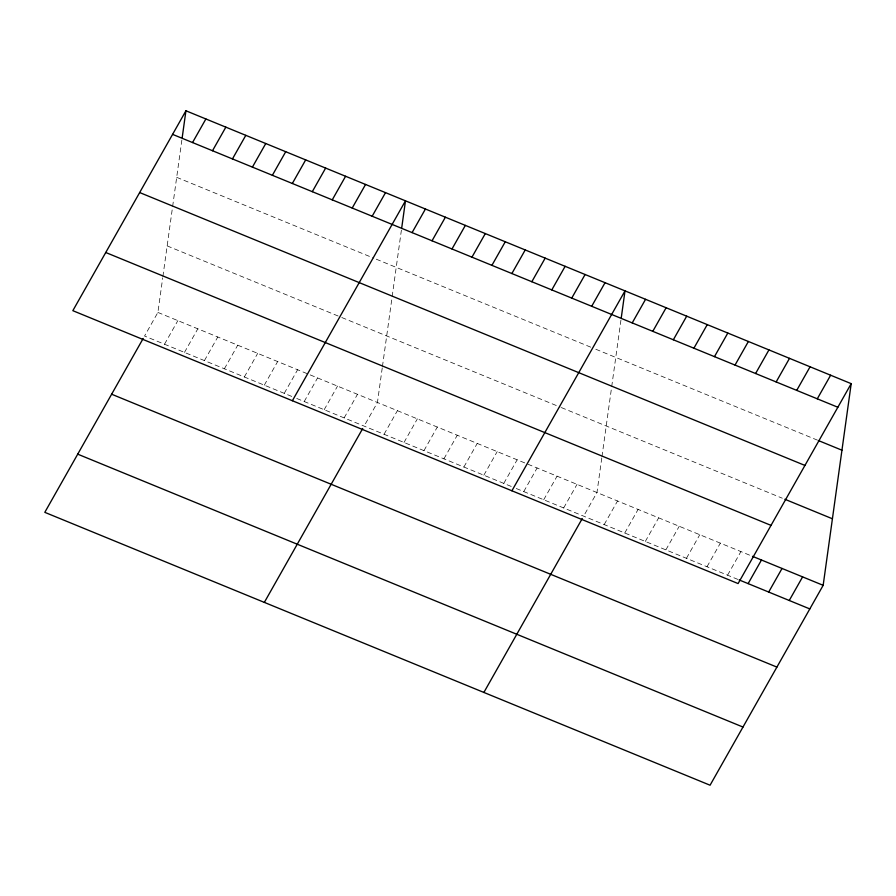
<?xml version="1.0" encoding="UTF-8"?>
<svg xmlns="http://www.w3.org/2000/svg" width="896" height="896" viewBox="0 0 896 896"><rect width="100%" height="100%" fill="white"/><g stroke="black" fill="none" stroke-linecap="round" stroke-linejoin="round"><path stroke-width="0.67" stroke-dasharray="4.48 3.36" d="M291.738 396.413L144.547 336.034L157.898 312.435L162.714 277.838M162.893 276.506L172.446 207.794M172.626 206.528L181.866 140.056M382.245 367.886L377.44 402.494L364.09 426.093M382.435 366.554L391.989 297.853M392.157 296.576L401.397 230.104M601.787 457.934L596.971 492.542L583.621 516.141M601.966 456.602L611.52 387.901M611.699 386.624L620.939 320.152M164.506 344.221L177.856 320.622M184.464 352.408L197.814 328.81M204.422 360.595L217.773 336.997M224.381 368.782L237.731 345.184M244.339 376.97L257.69 353.371M264.298 385.157L277.648 361.558M284.256 393.344L297.606 369.746M304.214 401.531L317.565 377.933M324.173 409.718L337.523 386.12M344.131 417.906L357.482 394.307M384.048 434.269L397.398 410.682M404.006 442.456L417.357 418.869M423.965 450.643L437.315 427.045M443.923 458.83L457.274 435.232M463.882 467.018L477.232 443.419M483.84 475.205L497.19 451.606M503.798 483.392L517.149 459.794M523.757 491.579L537.107 467.981M543.715 499.766L557.066 476.168M563.662 507.954L577.013 484.355M604.184 524.574L617.534 500.976M624.747 533.008L638.098 509.41M645.31 541.442L658.661 517.843M665.874 549.875L679.224 526.277M686.437 558.309L699.787 534.71M707 566.742L720.35 543.144M727.563 575.176L740.914 551.578M176.68 177.33L373.766 258.16M376.264 259.19L593.309 348.219M595.806 349.238L817.533 440.182M167.149 245.896L340.536 317.005M341.779 317.52L560.078 407.064M561.322 407.568L782.298 498.21M157.898 312.435L751.195 555.8M296.733 398.462L511.28 486.461M516.264 488.51L737.845 579.398"/><path stroke-width="1.34" d="M182.235 137.39L185.931 110.779L851.2 383.656L823.166 585.323L710.069 785.221L44.8 512.344L143.181 338.464M401.778 227.45L405.474 200.827L292.376 400.736M621.309 317.498L625.005 290.875L511.907 490.784M185.931 110.779L72.834 310.677L738.102 583.565L851.2 383.656M192.539 142.554L205.89 118.966M212.498 150.741L225.848 127.142M232.456 158.928L245.806 135.33M252.414 167.115L265.765 143.517M272.373 175.302L285.723 151.704M292.331 183.49L305.682 159.891M312.29 191.677L325.64 168.078M332.248 199.864L345.598 176.266M352.206 208.051L365.557 184.453M372.165 216.238L385.515 192.64M412.082 232.613L425.432 209.014M432.04 240.789L445.39 217.202M451.998 248.976L465.349 225.389M264.342 602.392L362.712 428.512M471.957 257.163L485.307 233.565M491.915 265.35L505.266 241.752M511.874 273.538L525.224 249.939M531.832 281.725L545.182 258.126M551.79 289.912L565.141 266.314M571.749 298.099L585.099 274.501M591.696 306.286L605.046 282.688M632.218 322.907L645.568 299.309M652.781 331.341L666.131 307.742M673.344 339.774L686.694 316.176M483.874 692.451L582.254 518.56M693.907 348.208L707.258 324.61M714.47 356.642L727.821 333.043M735.034 365.075L748.384 341.477M755.597 373.509L768.947 349.91M776.16 381.942L789.51 358.355M796.723 390.376L810.074 366.789M817.286 398.821L830.637 375.222M748.126 583.61L761.477 560.011M768.69 592.043L782.04 568.456M789.253 600.477L802.603 576.89M172.581 134.366L837.85 407.254M818.821 440.72L841.949 450.206M139.664 192.55L804.933 465.427M784.862 499.262L832.418 518.773M105.75 252.504L771.019 525.381M752.483 556.326L823.166 585.323M739.133 579.925L809.816 608.922M111.63 394.218L776.899 667.094M77.717 454.16L742.986 727.048"/></g></svg>
